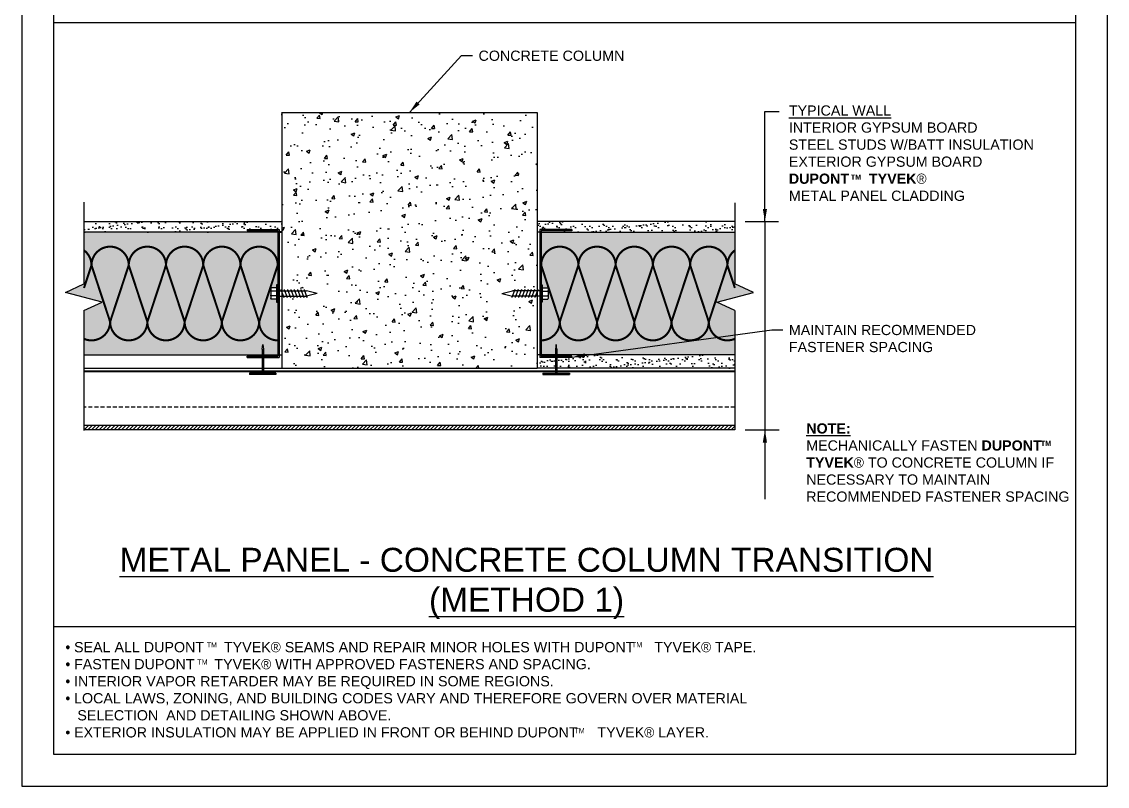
# Model space of a CAD drawing. Extents: x -129 to 536, y 0 to 195.
# Drawn here: x 0 to 51, y 0 to 35.9 of the extents above; entities that cross this region are included whole.
import ezdxf

# ---------------------------------------------------------------- set-up
doc = ezdxf.new("R2010")
doc.units = 0
doc.header["$LTSCALE"] = 1.5
doc.header["$MEASUREMENT"] = 0
doc.linetypes.add('DASHED', pattern=[0.75, 0.5, -0.25])
doc.linetypes.add('HIDDEN2', pattern=[0.1875, 0.125, -0.0625])
doc.layers.get('DEFPOINTS').update_dxf_attribs({"linetype": 'CONTINUOUS'})
for name, color, linetype in [('8X11-TTB$0$B', 7, 'CONTINUOUS'), ('CLADDING', 252, 'CONTINUOUS'), ('INSULATION', 40, 'CONTINUOUS'), ('STRUCTURE', 252, 'CONTINUOUS'), ('STRUCTURE_SHADING', 254, 'CONTINUOUS'), ('TEXT', 7, 'CONTINUOUS'), ('TITLE', 7, 'CONTINUOUS'), ('TYVEK', 160, 'DASHED')]:
    doc.layers.add(name, color=color, linetype=linetype)
doc.styles.add('DETAILS', font='sanss___.ttf', dxfattribs={"height": 1})
doc.dimstyles.new('TYVEKDETAILS', dxfattribs={"dimscale": 6, "dimtxt": 1.5, "dimasz": 0.1, "dimexe": 0.75, "dimexo": 0.75, "dimgap": 0.75, "dimtad": 0, "dimtih": 1, "dimtoh": 1, "dimdec": 4, "dimzin": 0, "dimtxsty": 'DETAILS', "dimcen": 0.0625, "dimazin": 3, "dimtfac": 1, "dimtdec": 4, "dimtofl": 0, "dimtmove": 0, "dimatfit": 3, "dimtolj": 1, "dimtzin": 0})
pattern_1 = [(37.5, (107.77115, 10.1537), (-0.0157483, 0.481706), [0, -0.38, 0, -0.425, 0, -0.40625]), (7.5, (107.77115, 10.1537), (0.442444, 0.7055365), [0, -0.205, 0, -0.3425, 0, -0.13125]), (327.5, (107.46365, 10.1537), (0.7785355, 0.0014148), [0, -0.125, 0, -0.45, 0, -0.5875]), (317.5, (107.46365, 10.1537), (0.7515317, 0.219419), [0, -0.0625, 0, -0.295, 0, -0.3375])]

# ---------------------------------------------------------------- blocks, each defined once
blk = doc.blocks.new('A$C717F1283')
at = {"layer": 'STRUCTURE'}
for p, q in [((1.343, 1.25), (1.343, 0)), ((1.343, 1.25), (1.406, 1.25)), ((1.375, 1.25), (1.375, 0)), ((1.406, 1.25), (1.406, 0)), ((0, 0.63), (0.208, 0.662)), ((0.208, 0.599), (0, 0.63)), ((0.208, 0.662), (1.343, 0.662)), ((0.208, 0.599), (1.343, 0.599)), ((1.343, 0), (1.406, 0))]:
    blk.add_line(p, q, dxfattribs=at)

msp = doc.modelspace()

# ---------------------------------------------------------------- hatches: boundary and pattern name
at = {"layer": 'CLADDING', "linetype": 'CONTINUOUS'}
h = msp.add_hatch(dxfattribs=at)
h.set_pattern_fill('AR-SAND', color=256, scale=0.25, style=0)
h.set_pattern_definition(pattern_1)
h.paths.add_polyline_path([(12.216, 26.507), (2.926, 26.507), (2.926, 26.007), (12.028, 26.007), (12.028, 26.07), (10.591, 26.07), (10.591, 26.132), (12.091, 26.132), (12.091, 26.007), (12.216, 26.007)])
h = msp.add_hatch(dxfattribs=at)
h.set_pattern_fill('AR-SAND', color=256, scale=0.25, style=0)
h.set_pattern_definition(pattern_1)
h.paths.add_polyline_path([(33.505, 26.507), (24.216, 26.507), (24.216, 26.007), (24.341, 26.007), (24.341, 26.132), (25.841, 26.132), (25.841, 26.07), (24.403, 26.07), (24.403, 26.007), (33.505, 26.007)])
h = msp.add_hatch(dxfattribs=at)
h.set_pattern_fill('AR-SAND', color=256, scale=0.25, style=0)
h.set_pattern_definition(pattern_1)
h.paths.add_polyline_path([(33.505, 20.257), (24.403, 20.257), (24.403, 20.195), (25.841, 20.195), (25.841, 20.132), (24.341, 20.132), (24.341, 20.257), (24.216, 20.257), (24.216, 19.632), (33.505, 19.632)])
at = {"layer": 'CLADDING'}
h = msp.add_hatch(dxfattribs=at)
h.set_pattern_fill('ANSI31', color=256, style=0)
h.set_pattern_definition([(45, (-323.28646, -131.28745), (-0.088388348, 0.088388348), [])])
h.paths.add_polyline_path([(2.926, 16.955), (33.505, 16.955), (33.505, 16.735), (2.926, 16.735)])
at = {"layer": 'STRUCTURE', "linetype": 'CONTINUOUS'}
h = msp.add_hatch(dxfattribs=at)
h.set_pattern_fill('AR-CONC', color=256, scale=0.25, style=0)
h.set_pattern_definition([(50, (45.6825, 11.9204), (1.79315, -0.15688), [0.1875, -2.0625]), (355, (45.6825, 11.9204), (-0.34688, 1.88048), [0.15, -1.65]), (100.4514, (45.832, 11.9073), (1.44627, 1.7236), [0.15935, -1.752855]), (46.184, (45.6825, 12.4204), (2.6681, -0.4138), [0.28125, -3.09375]), (96.6356, (45.9049, 12.386), (2.33666, 2.4353), [0.23903, -2.62928]), (351.184, (45.6825, 12.4204), (2.33665, 2.4353), [0.225, -2.475]), (21, (45.9325, 12.2954), (1.49227, -1.00655), [0.1875, -2.0625]), (326, (45.9325, 12.2954), (0.60829, 1.812875), [0.15, -1.65]), (71.4514, (46.0569, 12.2115), (2.10056, 0.80633), [0.15935, -1.752855]), (37.5, (45.6825, 11.9204), (0.0304, 0.832235), [0, -1.63, 0, -1.675, 0, -1.65625]), (7.5, (45.6825, 11.9204), (0.657674, 0.98603), [0, -0.955, 0, -1.5925, 0, -0.63125]), (327.5, (45.125, 11.9204), (1.334556, -0.056387), [0, -0.625, 0, -1.95, 0, -2.5875]), (317.5, (44.875, 11.9204), (1.457965, 0.250262), [0, -0.8125, 0, -1.295, 0, -1.8375])])
h.paths.add_polyline_path([(24.216, 31.632), (12.216, 31.632), (12.216, 23.382), (14.696, 23.382), (14.696, 22.882), (12.216, 22.882), (12.216, 19.632), (24.216, 19.632), (24.216, 22.882), (21.735, 22.882), (21.735, 23.382), (24.216, 23.382)])
at = {"layer": 'STRUCTURE_SHADING', "linetype": 'CONTINUOUS'}
for points in [[(12.028, 26.007), (2.926, 26.007), (2.926, 23.579), (2.052, 23.176), (3.783, 22.732), (2.926, 22.337), (2.926, 20.257), (11.294, 20.257), (11.294, 20.526), (11.325, 20.734), (11.356, 20.526), (11.356, 20.257), (12.028, 20.257), (12.028, 22.72), (11.977, 22.72), (11.977, 22.87), (11.729, 22.87, -0.414214), (11.699, 22.9), (11.699, 23.365, -0.414214), (11.729, 23.395), (11.977, 23.395), (11.977, 23.545), (12.028, 23.545)], [(34.379, 23.176), (33.505, 23.579), (33.505, 26.007), (24.403, 26.007), (24.403, 23.545), (24.455, 23.545), (24.455, 23.395), (24.702, 23.395, -0.414214), (24.732, 23.365), (24.732, 22.9, -0.414214), (24.702, 22.87), (24.455, 22.87), (24.455, 22.72), (24.403, 22.72), (24.403, 20.257), (25.075, 20.257), (25.075, 20.526), (25.106, 20.734), (25.137, 20.526), (25.137, 20.257), (33.505, 20.257), (33.505, 22.337), (32.649, 22.732)]]:
    msp.add_hatch(color=256, dxfattribs=at).paths.add_polyline_path(points)

# ---------------------------------------------------------------- linework, layer by layer
at = {"layer": '8X11-TTB$0$B', "color": 7}
for p, q in [((1.5, 64.5), (1.5, 1.5)), ((49.5, 64.5), (49.5, 1.5)), ((1.5, 7.5), (49.5, 7.5)), ((1.5, 1.5), (49.5, 1.5))]:
    msp.add_line(p, q, dxfattribs=at)
at = {"layer": 'CLADDING', "linetype": 'HIDDEN2'}
msp.add_line((33.505, 17.79), (2.926, 17.79), dxfattribs=at)
at = {"layer": 'CLADDING'}
for p, q in [((2.926, 16.955), (33.505, 16.955)), ((33.505, 16.735), (2.926, 16.735))]:
    msp.add_line(p, q, dxfattribs=at)
at = {"layer": 'DEFPOINTS'}
for p, q in [((0, 66), (0, 0)), ((51, 66), (51, 0)), ((0, 0), (51, 0))]:
    msp.add_line(p, q, dxfattribs=at)
at = {"layer": 'INSULATION', "const_width": 0.0975}
for points in [[(3.278, 24.457, 0.23686), (2.926, 25.159, 0.23686)], [(5.028, 24.457, 1), (3.278, 24.457), (4.153, 21.807)], [(6.778, 24.457, 1), (5.028, 24.457), (5.903, 21.807)], [(8.528, 24.457, 1), (6.778, 24.457), (7.653, 21.807)], [(10.278, 24.457, 1), (8.528, 24.457), (9.403, 21.807)], [(12.028, 24.457, 1), (10.278, 24.457), (11.153, 21.807)], [(24.403, 24.457, -1), (26.153, 24.457), (25.278, 21.807)], [(26.153, 24.457, -1), (27.903, 24.457), (27.028, 21.807)], [(27.903, 24.457, -1), (29.653, 24.457), (28.778, 21.807)], [(29.653, 24.457, -1), (31.403, 24.457), (30.528, 21.807)], [(31.403, 24.457, -1), (33.153, 24.457), (32.278, 21.807)], [(33.153, 24.457, -0.23686), (33.505, 25.159, -0.23686)], [(5.028, 24.457), (4.153, 21.807, 1), (5.903, 21.807)], [(6.778, 24.457), (5.903, 21.807, 1), (7.653, 21.807)], [(8.528, 24.457), (7.653, 21.807, 1), (9.403, 21.807)], [(10.278, 24.457), (9.403, 21.807, 1), (11.153, 21.807)], [(12.028, 24.457), (11.153, 21.807, 0.414214), (12.028, 20.932)], [(24.403, 24.457), (25.278, 21.807, -0.414214), (24.403, 20.932)], [(26.153, 24.457), (27.028, 21.807, -1), (25.278, 21.807)], [(27.903, 24.457), (28.778, 21.807, -1), (27.028, 21.807)], [(29.653, 24.457), (30.528, 21.807, -1), (28.778, 21.807)], [(31.403, 24.457), (32.278, 21.807, -1), (30.528, 21.807)], [(2.926, 21.006, 0.541423), (4.153, 21.807)], [(33.505, 21.006, -0.541423), (32.278, 21.807)]]:
    msp.add_lwpolyline(points, format="xyb", dxfattribs=at)
for points in [[(3.278, 24.457), (2.926, 23.391)], [(33.153, 24.457), (33.505, 23.391)]]:
    msp.add_lwpolyline(points, dxfattribs=at)
at = {"layer": 'STRUCTURE'}
for p, q in [((12.216, 31.632), (12.216, 19.632)), ((24.216, 31.632), (24.216, 19.632)), ((2.926, 27.427), (2.926, 23.579)), ((33.505, 27.392), (33.505, 23.579)), ((2.926, 26.507), (12.216, 26.507)), ((10.591, 26.132), (12.091, 26.132)), ((10.591, 26.132), (10.591, 26.07)), ((10.591, 26.07), (12.028, 26.07)), ((12.028, 26.07), (12.028, 20.195)), ((12.091, 26.132), (12.091, 20.132)), ((33.505, 26.507), (24.216, 26.507)), ((24.341, 26.132), (24.341, 20.132)), ((25.841, 26.132), (24.341, 26.132)), ((24.403, 26.07), (24.403, 20.195)), ((25.841, 26.07), (24.403, 26.07)), ((25.841, 26.132), (25.841, 26.07)), ((12.028, 23.263), (13.38, 23.263)), ((12.028, 23.001), (13.38, 23.001)), ((13.875, 23.132), (13.38, 23.263)), ((13.875, 23.132), (13.38, 23.001)), ((22.557, 23.132), (23.051, 23.263)), ((22.557, 23.132), (23.051, 23.001)), ((24.403, 23.263), (23.051, 23.263)), ((24.403, 23.001), (23.051, 23.001)), ((10.591, 20.195), (12.028, 20.195)), ((10.591, 20.132), (10.591, 20.195)), ((10.591, 20.132), (12.091, 20.132)), ((25.841, 20.132), (24.341, 20.132)), ((25.841, 20.195), (24.403, 20.195)), ((25.841, 20.132), (25.841, 20.195)), ((2.926, 19.632), (12.216, 19.632)), ((2.926, 19.632), (2.926, 16.7)), ((33.505, 19.632), (24.216, 19.632)), ((33.505, 19.632), (33.505, 16.736))]:
    msp.add_line(p, q, dxfattribs=at)
at = {"layer": 'STRUCTURE', "linetype": 'CONTINUOUS'}
for p, q in [((12.216, 31.632), (24.216, 31.632)), ((12.091, 26.007), (12.216, 26.007)), ((24.341, 26.007), (24.216, 26.007)), ((12.181, 23.32), (12.32, 22.945)), ((12.181, 23.32), (12.181, 23.263)), ((12.32, 23.001), (12.32, 22.945)), ((12.335, 23.32), (12.474, 22.945)), ((12.335, 23.32), (12.335, 23.263)), ((12.474, 23.001), (12.474, 22.945)), ((12.49, 23.32), (12.629, 22.945)), ((12.49, 23.32), (12.49, 23.263)), ((12.629, 23.001), (12.629, 22.945)), ((12.644, 23.32), (12.783, 22.945)), ((12.644, 23.32), (12.644, 23.263)), ((12.783, 23.001), (12.783, 22.945)), ((12.799, 23.32), (12.938, 22.945)), ((12.799, 23.32), (12.799, 23.263)), ((12.938, 23.001), (12.938, 22.945)), ((12.953, 23.32), (13.092, 22.945)), ((12.953, 23.32), (12.953, 23.263)), ((13.092, 23.001), (13.092, 22.945)), ((13.108, 23.32), (13.247, 22.945)), ((13.108, 23.32), (13.108, 23.263)), ((13.247, 23.001), (13.247, 22.945)), ((13.262, 23.32), (13.401, 22.945)), ((13.262, 23.32), (13.262, 23.263)), ((13.401, 23.001), (13.401, 22.945)), ((23.169, 23.32), (23.03, 22.945)), ((23.169, 23.32), (23.03, 22.945)), ((23.03, 23.001), (23.03, 22.945)), ((23.03, 23.001), (23.03, 22.945)), ((23.169, 23.32), (23.169, 23.263)), ((23.169, 23.32), (23.169, 23.263)), ((23.323, 23.32), (23.184, 22.945)), ((23.184, 23.001), (23.184, 22.945)), ((23.323, 23.32), (23.323, 23.263)), ((23.478, 23.32), (23.339, 22.945)), ((23.339, 23.001), (23.339, 22.945)), ((23.478, 23.32), (23.478, 23.263)), ((23.632, 23.32), (23.493, 22.945)), ((23.493, 23.001), (23.493, 22.945)), ((23.632, 23.32), (23.632, 23.263)), ((23.787, 23.32), (23.648, 22.945)), ((23.648, 23.001), (23.648, 22.945)), ((23.787, 23.32), (23.787, 23.263)), ((23.941, 23.32), (23.802, 22.945)), ((23.802, 23.001), (23.802, 22.945)), ((23.941, 23.32), (23.941, 23.263)), ((24.096, 23.32), (23.957, 22.945)), ((23.957, 23.001), (23.957, 22.945)), ((24.096, 23.32), (24.096, 23.263)), ((24.25, 23.32), (24.111, 22.945)), ((24.111, 23.001), (24.111, 22.945)), ((24.25, 23.32), (24.25, 23.263)), ((12.216, 19.632), (24.216, 19.632))]:
    msp.add_line(p, q, dxfattribs=at)
at = {"layer": 'STRUCTURE'}
for points in [[(12.028, 26.007), (2.926, 26.007)], [(24.403, 26.007), (33.505, 26.007)], [(2.052, 23.176), (2.926, 23.579)], [(12.028, 23.545), (11.977, 23.545), (11.977, 22.72), (12.028, 22.72)], [(24.403, 23.545), (24.455, 23.545), (24.455, 22.72), (24.403, 22.72)], [(34.379, 23.176), (33.505, 23.579)], [(3.783, 22.732), (2.052, 23.176)], [(32.649, 22.732), (34.379, 23.176)], [(2.926, 22.337), (3.783, 22.732)], [(33.505, 22.337), (32.649, 22.732)], [(2.926, 22.337), (2.926, 19.632)], [(33.505, 22.337), (33.505, 19.632)], [(2.926, 20.257), (12.216, 20.257)], [(33.505, 20.257), (24.216, 20.257)]]:
    msp.add_lwpolyline(points, dxfattribs=at)
for points in [[(11.977, 23.395), (11.729, 23.395, 0.414214), (11.699, 23.365), (11.699, 22.9)], [(11.699, 23.275, 0.414214), (11.729, 23.245)], [(11.977, 23.245), (11.729, 23.245, 0.414214), (11.699, 23.215)], [(11.977, 23.02), (11.729, 23.02, -0.414214), (11.699, 23.05)], [(24.455, 23.395), (24.702, 23.395, -0.414214), (24.732, 23.365), (24.732, 22.9)], [(24.455, 23.245), (24.702, 23.245, -0.414214), (24.732, 23.215)], [(24.455, 23.02), (24.702, 23.02, 0.414214), (24.732, 23.05)], [(24.732, 23.275, -0.414214), (24.702, 23.245)], [(11.977, 22.87), (11.729, 22.87, -0.414214), (11.699, 22.9)], [(24.455, 22.87), (24.702, 22.87, 0.414214), (24.732, 22.9)]]:
    msp.add_lwpolyline(points, format="xyb", dxfattribs=at)
for centre, start, end in [((11.729, 22.99), 90, 180), ((24.702, 22.99), 0, 90)]:
    msp.add_arc(centre, 0.03, start, end, dxfattribs=at)
at = {"layer": 'TEXT'}
for p, q in [((33.99, 26.507), (35.559, 26.507)), ((34.915, 26.507), (34.915, 16.735)), ((33.99, 16.735), (35.579, 16.735))]:
    msp.add_line(p, q, dxfattribs=at)
at = {"layer": 'TITLE', "linetype": 'CONTINUOUS'}
msp.add_line((49.5, 35.845), (1.5, 35.845), dxfattribs=at)
at = {"layer": 'TYVEK', "const_width": 0.09}
msp.add_lwpolyline([(33.505, 19.476), (2.926, 19.476)], dxfattribs=at)

# ---------------------------------------------------------------- block references
at = {"layer": 'STRUCTURE_SHADING', "linetype": 'CONTINUOUS', "rotation": 270}
msp.add_blockref('A$C717F1283', (10.695, 20.734), dxfattribs=at)
at = {"layer": 'STRUCTURE_SHADING', "linetype": 'CONTINUOUS', "xscale": -1, "rotation": 90}
msp.add_blockref('A$C717F1283', (25.736, 20.734), dxfattribs=at)

# ---------------------------------------------------------------- texts
at = {"layer": 'TEXT', "style": 'DETAILS'}
for s, insert, char_height, width, attachment_point in [('CONCRETE COLUMN', (21.462, 34.535), 0.48, 10.15656, 1), ('{\\fArial|b0|i0|c0|p34;\\LTYPICAL WALL\\P}INTERIOR GYPSUM BOARD\\PSTEEL STUDS W/BATT INSULATION\\PEXTERIOR GYPSUM BOARD\\P{\\fSansSerif|b1|i0|c2|p2;DUPONT     TYVEK\\fSymbol|b0|i0|c2|p18;â }\\PMETAL PANEL CLADDING', (36.04, 31.963), 0.48, 17.52022, 1), ('MAINTAIN RECOMMENDED FASTENER SPACING', (36.04, 21.66), 0.48, 10.15656, 1), ('{\\fSansSerif|b1|i0|c2|p2;\\LNOTE:}\\PMECHANICALLY FASTEN {\\fSansSerif|b1|i0|c2|p2;DUPONT  }   {\\fSansSerif|b1|i0|c2|p2;TYVEK\\fSymbol|b0|i0|c2|p18;â} TO CONCRETE COLUMN IF NECESSARY TO MAINTAIN RECOMMENDED FASTENER SPACING', (36.857, 17.039), 0.48, 12.59974, 1), ('{\\LMETAL PANEL - CONCRETE COLUMN TRANSITION (METHOD 1)}', (23.717, 11.194), 1.125, 44.28741, 2), ('{\\fSymbol|b0|i0|c2|p18;· }SEAL ALL DUPONT     TYVEK{\\fSymbol|b0|i0|c2|p18;â} SEAMS AND REPAIR MINOR HOLES WITH DUPONT     TYVEK{\\fSymbol|b0|i0|c2|p18;â} TAPE.\\P{\\fSymbol|b0|i0|c2|p18;· }FASTEN DUPONT     TYVEK{\\fSymbol|b0|i0|c2|p18;â} WITH APPROVED FASTENERS AND SPACING.\\P{\\fSymbol|b0|i0|c2|p18;· }INTERIOR VAPOR RETARDER MAY BE REQUIRED IN SOME REGIONS.\\P{\\fSymbol|b0|i0|c2|p18;· }LOCAL LAWS, ZONING, AND BUILDING CODES VARY AND THEREFORE GOVERN OVER MATERIAL \\P   SELECTION  AND DETAILING SHOWN ABOVE.\\P{\\fSymbol|b0|i0|c2|p18;· }EXTERIOR INSULATION MAY BE APPLIED IN FRONT OR BEHIND DUPONT     TYVEK{\\fSymbol|b0|i0|c2|p18;â} LAYER.', (2.055, 6.773), 0.48, 35.73533, 1), ('TM', (8.69, 6.757), 0.24, 16.62, 1), ('TM', (28.669, 6.766), 0.24, 16.62, 1), ('TM', (8.248, 5.954), 0.24, 16.62, 1), ('TM', (25.966, 2.729), 0.24, 16.62, 1)]:
    msp.add_mtext(s, dxfattribs=dict(at, insert=insert, char_height=char_height, width=width, attachment_point=attachment_point))
at = {"layer": 'TEXT', "char_height": 0.24, "attachment_point": 4, "style": 'DETAILS'}
for insert in [(38.951, 28.595), (47.878, 16.1)]:
    msp.add_mtext('{\\fSansSerif|b1|i0|c2|p2;TM}', dxfattribs=dict(at, insert=insert))

# ---------------------------------------------------------------- leaders
at = {"layer": 'TEXT'}
for points, override in [([(18.216, 31.632), (20.656, 34.306), (21.173, 34.306)], {"dimfxl": 3}), ([(25.86, 20.145), (35.234, 21.431), (35.751, 21.431)], {"dimfxl": 3}), ([(34.915, 16.735), (34.915, 13.472)], {"dimgap": 0.75, "dimtad": 0, "dimfxl": 3})]:
    msp.add_leader(points, dimstyle='TYVEKDETAILS', override=override, dxfattribs=at)
at = {"layer": 'TEXT', "linetype": 'CONTINUOUS'}
msp.add_leader([(34.915, 26.507), (34.915, 31.682), (35.586, 31.682)], dimstyle='TYVEKDETAILS', override={"dimgap": 0.75, "dimtad": 0}, dxfattribs=at)

doc.saveas('drawing.dxf')
